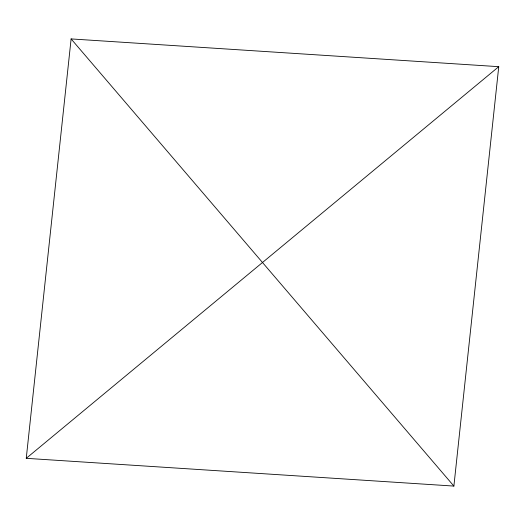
<?xml version="1.0" encoding="UTF-8"?>
<svg xmlns="http://www.w3.org/2000/svg" width="525" height="525" viewBox="0 0 525 525"><rect width="100%" height="100%" fill="white"/><g stroke="black" fill="none" stroke-linecap="round" stroke-linejoin="round"><path stroke-width="0.79" d="M26.25 458.325L71.111 38.922L498.75 66.675L453.889 486.078L26.25 458.325L498.75 66.675M71.111 38.922L453.889 486.078"/></g></svg>
